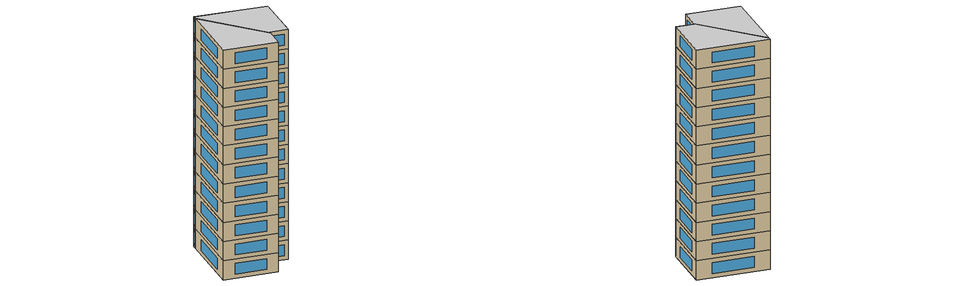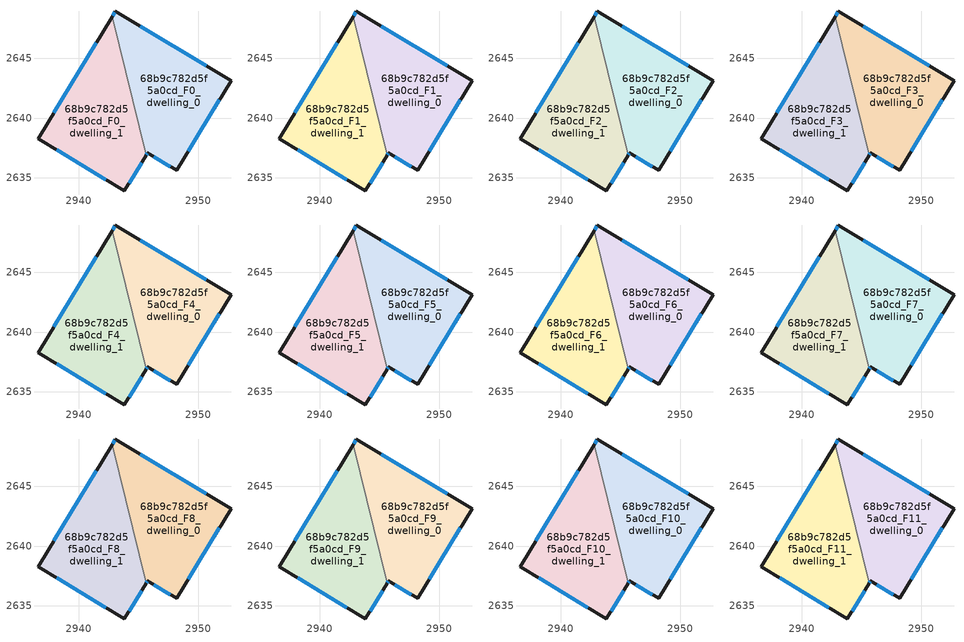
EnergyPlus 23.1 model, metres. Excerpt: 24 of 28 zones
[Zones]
68b9c782d5f5a0cd_F0_dwelling_0
 floor ground (EU_floor_Construction): 2952.72,2643.11 2948.18,2635.63 2945.75,2637.08 2945.64,2636.9 2942.79,2648.45 2943.08,2648.91 z0
 wall outside (EU_wall_Construction): 2945.64,2636.9 2945.75,2637.08 2948.18,2635.63 2952.72,2643.11 2943.08,2648.91 2942.79,2648.45 z0:3
 wall to 68b9c782d5f5a0cd_F0_dwelling_1 (EU_wall_Construction): 2942.79,2648.45 2945.64,2636.9 z0:3
 window (EU_Window_Construction): 2943.01,2648.81 2942.85,2648.54 / 2950.65,2644.35 2945.14,2647.67 / 2949.15,2637.23 2951.75,2641.51 / 2946.27,2636.77 2947.66,2635.94 / 2945.66,2636.94 2945.73,2637.05 z0.64:2.36
68b9c782d5f5a0cd_F0_dwelling_1
 floor ground (EU_floor_Construction): 2942.79,2648.45 2945.64,2636.9 2943.83,2633.93 2936.61,2638.26 z0
 wall outside (EU_wall_Construction): 2942.79,2648.45 2936.61,2638.26 2943.83,2633.93 2945.64,2636.9 z0:3
 window (EU_Window_Construction): 2944.22,2634.57 2945.25,2636.27 / 2938.16,2637.33 2942.28,2634.86 / 2941.47,2646.26 2937.94,2640.44 z0.64:2.36
68b9c782d5f5a0cd_F1_dwelling_0
 floor to 68b9c782d5f5a0cd_F0_dwelling_0 (EU_floor_Construction): 2952.72,2643.11 2948.18,2635.63 2945.75,2637.08 2945.64,2636.9 2942.79,2648.45 2943.07,2648.91 z3
 wall outside (EU_wall_Construction): 2945.64,2636.9 2945.75,2637.08 2948.18,2635.63 2952.72,2643.11 2943.08,2648.91 2942.79,2648.45 z3:6
 wall to 68b9c782d5f5a0cd_F1_dwelling_1 (EU_wall_Construction): 2942.79,2648.45 2945.64,2636.9 z3:6
 window (EU_Window_Construction): 2943.01,2648.81 2942.85,2648.54 / 2950.65,2644.35 2945.14,2647.67 / 2949.15,2637.23 2951.75,2641.51 / 2946.27,2636.77 2947.66,2635.94 / 2945.66,2636.94 2945.73,2637.05 z3.64:5.36
68b9c782d5f5a0cd_F1_dwelling_1
 floor to 68b9c782d5f5a0cd_F0_dwelling_1 (EU_floor_Construction): 2942.79,2648.45 2945.64,2636.9 2943.83,2633.93 2936.61,2638.26 z3
 wall outside (EU_wall_Construction): 2942.79,2648.45 2936.61,2638.26 2943.83,2633.93 2945.64,2636.9 z3:6
 window (EU_Window_Construction): 2944.22,2634.57 2945.25,2636.27 / 2938.16,2637.33 2942.28,2634.86 / 2941.47,2646.26 2937.94,2640.44 z3.64:5.36
68b9c782d5f5a0cd_F2_dwelling_0
 floor to 68b9c782d5f5a0cd_F1_dwelling_0 (EU_floor_Construction): 2952.72,2643.11 2948.18,2635.63 2945.75,2637.08 2945.64,2636.9 2942.79,2648.45 2943.07,2648.91 z6
 wall outside (EU_wall_Construction): 2945.64,2636.9 2945.75,2637.08 2948.18,2635.63 2952.72,2643.11 2943.08,2648.91 2942.79,2648.45 z6:9
 wall to 68b9c782d5f5a0cd_F2_dwelling_1 (EU_wall_Construction): 2942.79,2648.45 2945.64,2636.9 z6:9
 window (EU_Window_Construction): 2943.01,2648.81 2942.85,2648.54 / 2950.65,2644.35 2945.14,2647.67 / 2949.15,2637.23 2951.75,2641.51 / 2946.27,2636.77 2947.66,2635.94 / 2945.66,2636.94 2945.73,2637.05 z6.64:8.36
68b9c782d5f5a0cd_F2_dwelling_1
 floor to 68b9c782d5f5a0cd_F1_dwelling_1 (EU_floor_Construction): 2942.79,2648.45 2945.64,2636.9 2943.83,2633.93 2936.61,2638.26 z6
 wall outside (EU_wall_Construction): 2942.79,2648.45 2936.61,2638.26 2943.83,2633.93 2945.64,2636.9 z6:9
 window (EU_Window_Construction): 2944.22,2634.57 2945.25,2636.27 / 2938.16,2637.33 2942.28,2634.86 / 2941.47,2646.26 2937.94,2640.44 z6.64:8.36
68b9c782d5f5a0cd_F3_dwelling_0
 floor to 68b9c782d5f5a0cd_F2_dwelling_0 (EU_floor_Construction): 2952.72,2643.11 2948.18,2635.63 2945.75,2637.08 2945.64,2636.9 2942.79,2648.45 2943.07,2648.91 z9
 wall outside (EU_wall_Construction): 2945.64,2636.9 2945.75,2637.08 2948.18,2635.63 2952.72,2643.11 2943.08,2648.91 2942.79,2648.45 z9:12
 wall to 68b9c782d5f5a0cd_F3_dwelling_1 (EU_wall_Construction): 2942.79,2648.45 2945.64,2636.9 z9:12
 window (EU_Window_Construction): 2943.01,2648.81 2942.85,2648.54 / 2950.65,2644.35 2945.14,2647.67 / 2949.15,2637.23 2951.75,2641.51 / 2946.27,2636.77 2947.66,2635.94 / 2945.66,2636.94 2945.73,2637.05 z9.64:11.36
68b9c782d5f5a0cd_F3_dwelling_1
 floor to 68b9c782d5f5a0cd_F2_dwelling_1 (EU_floor_Construction): 2942.79,2648.45 2945.64,2636.9 2943.83,2633.93 2936.61,2638.26 z9
 wall outside (EU_wall_Construction): 2942.79,2648.45 2936.61,2638.26 2943.83,2633.93 2945.64,2636.9 z9:12
 window (EU_Window_Construction): 2944.22,2634.57 2945.25,2636.27 / 2938.16,2637.33 2942.28,2634.86 / 2941.47,2646.26 2937.94,2640.44 z9.64:11.36
68b9c782d5f5a0cd_F4_dwelling_0
 floor to 68b9c782d5f5a0cd_F3_dwelling_0 (EU_floor_Construction): 2952.72,2643.11 2948.18,2635.63 2945.75,2637.08 2945.64,2636.9 2942.79,2648.45 2943.07,2648.91 z12
 wall outside (EU_wall_Construction): 2945.64,2636.9 2945.75,2637.08 2948.18,2635.63 2952.72,2643.11 2943.08,2648.91 2942.79,2648.45 z12:15
 wall to 68b9c782d5f5a0cd_F4_dwelling_1 (EU_wall_Construction): 2942.79,2648.45 2945.64,2636.9 z12:15
 window (EU_Window_Construction): 2943.01,2648.81 2942.85,2648.54 / 2950.65,2644.35 2945.14,2647.67 / 2949.15,2637.23 2951.75,2641.51 / 2946.27,2636.77 2947.66,2635.94 / 2945.66,2636.94 2945.73,2637.05 z12.64:14.36
68b9c782d5f5a0cd_F4_dwelling_1
 floor to 68b9c782d5f5a0cd_F3_dwelling_1 (EU_floor_Construction): 2942.79,2648.45 2945.64,2636.9 2943.83,2633.93 2936.61,2638.26 z12
 wall outside (EU_wall_Construction): 2942.79,2648.45 2936.61,2638.26 2943.83,2633.93 2945.64,2636.9 z12:15
 window (EU_Window_Construction): 2944.22,2634.57 2945.25,2636.27 / 2938.16,2637.33 2942.28,2634.86 / 2941.47,2646.26 2937.94,2640.44 z12.64:14.36
68b9c782d5f5a0cd_F5_dwelling_0
 floor to 68b9c782d5f5a0cd_F4_dwelling_0 (EU_floor_Construction): 2952.72,2643.11 2948.18,2635.63 2945.75,2637.08 2945.64,2636.9 2942.79,2648.45 2943.07,2648.91 z15
 wall outside (EU_wall_Construction): 2945.64,2636.9 2945.75,2637.08 2948.18,2635.63 2952.72,2643.11 2943.08,2648.91 2942.79,2648.45 z15:18
 wall to 68b9c782d5f5a0cd_F5_dwelling_1 (EU_wall_Construction): 2942.79,2648.45 2945.64,2636.9 z15:18
 window (EU_Window_Construction): 2943.01,2648.81 2942.85,2648.54 / 2950.65,2644.35 2945.14,2647.67 / 2949.15,2637.23 2951.75,2641.51 / 2946.27,2636.77 2947.66,2635.94 / 2945.66,2636.94 2945.73,2637.05 z15.64:17.36
68b9c782d5f5a0cd_F5_dwelling_1
 floor to 68b9c782d5f5a0cd_F4_dwelling_1 (EU_floor_Construction): 2942.79,2648.45 2945.64,2636.9 2943.83,2633.93 2936.61,2638.26 z15
 wall outside (EU_wall_Construction): 2942.79,2648.45 2936.61,2638.26 2943.83,2633.93 2945.64,2636.9 z15:18
 window (EU_Window_Construction): 2944.22,2634.57 2945.25,2636.27 / 2938.16,2637.33 2942.28,2634.86 / 2941.47,2646.26 2937.94,2640.44 z15.64:17.36
68b9c782d5f5a0cd_F6_dwelling_0
 floor to 68b9c782d5f5a0cd_F5_dwelling_0 (EU_floor_Construction): 2952.72,2643.11 2948.18,2635.63 2945.75,2637.08 2945.64,2636.9 2942.79,2648.45 2943.07,2648.91 z18
 wall outside (EU_wall_Construction): 2945.64,2636.9 2945.75,2637.08 2948.18,2635.63 2952.72,2643.11 2943.08,2648.91 2942.79,2648.45 z18:21
 wall to 68b9c782d5f5a0cd_F6_dwelling_1 (EU_wall_Construction): 2942.79,2648.45 2945.64,2636.9 z18:21
 window (EU_Window_Construction): 2943.01,2648.81 2942.85,2648.54 / 2950.65,2644.35 2945.14,2647.67 / 2949.15,2637.23 2951.75,2641.51 / 2946.27,2636.77 2947.66,2635.94 / 2945.66,2636.94 2945.73,2637.05 z18.64:20.36
68b9c782d5f5a0cd_F6_dwelling_1
 floor to 68b9c782d5f5a0cd_F5_dwelling_1 (EU_floor_Construction): 2942.79,2648.45 2945.64,2636.9 2943.83,2633.93 2936.61,2638.26 z18
 wall outside (EU_wall_Construction): 2942.79,2648.45 2936.61,2638.26 2943.83,2633.93 2945.64,2636.9 z18:21
 window (EU_Window_Construction): 2944.22,2634.57 2945.25,2636.27 / 2938.16,2637.33 2942.28,2634.86 / 2941.47,2646.26 2937.94,2640.44 z18.64:20.36
68b9c782d5f5a0cd_F7_dwelling_0
 floor to 68b9c782d5f5a0cd_F6_dwelling_0 (EU_floor_Construction): 2952.72,2643.11 2948.18,2635.63 2945.75,2637.08 2945.64,2636.9 2942.79,2648.45 2943.07,2648.91 z21
 wall outside (EU_wall_Construction): 2945.64,2636.9 2945.75,2637.08 2948.18,2635.63 2952.72,2643.11 2943.08,2648.91 2942.79,2648.45 z21:24
 wall to 68b9c782d5f5a0cd_F7_dwelling_1 (EU_wall_Construction): 2942.79,2648.45 2945.64,2636.9 z21:24
 window (EU_Window_Construction): 2943.01,2648.81 2942.85,2648.54 / 2950.65,2644.35 2945.14,2647.67 / 2949.15,2637.23 2951.75,2641.51 / 2946.27,2636.77 2947.66,2635.94 / 2945.66,2636.94 2945.73,2637.05 z21.64:23.36
68b9c782d5f5a0cd_F7_dwelling_1
 floor to 68b9c782d5f5a0cd_F6_dwelling_1 (EU_floor_Construction): 2942.79,2648.45 2945.64,2636.9 2943.83,2633.93 2936.61,2638.26 z21
 wall outside (EU_wall_Construction): 2942.79,2648.45 2936.61,2638.26 2943.83,2633.93 2945.64,2636.9 z21:24
 window (EU_Window_Construction): 2944.22,2634.57 2945.25,2636.27 / 2938.16,2637.33 2942.28,2634.86 / 2941.47,2646.26 2937.94,2640.44 z21.64:23.36
68b9c782d5f5a0cd_F8_dwelling_0
 floor to 68b9c782d5f5a0cd_F7_dwelling_0 (EU_floor_Construction): 2952.72,2643.11 2948.18,2635.63 2945.75,2637.08 2945.64,2636.9 2942.79,2648.45 2943.07,2648.91 z24
 wall outside (EU_wall_Construction): 2945.64,2636.9 2945.75,2637.08 2948.18,2635.63 2952.72,2643.11 2943.08,2648.91 2942.79,2648.45 z24:27
 wall to 68b9c782d5f5a0cd_F8_dwelling_1 (EU_wall_Construction): 2942.79,2648.45 2945.64,2636.9 z24:27
 window (EU_Window_Construction): 2943.01,2648.81 2942.85,2648.54 / 2950.65,2644.35 2945.14,2647.67 / 2949.15,2637.23 2951.75,2641.51 / 2946.27,2636.77 2947.66,2635.94 / 2945.66,2636.94 2945.73,2637.05 z24.64:26.36
68b9c782d5f5a0cd_F8_dwelling_1
 floor to 68b9c782d5f5a0cd_F7_dwelling_1 (EU_floor_Construction): 2942.79,2648.45 2945.64,2636.9 2943.83,2633.93 2936.61,2638.26 z24
 wall outside (EU_wall_Construction): 2942.79,2648.45 2936.61,2638.26 2943.83,2633.93 2945.64,2636.9 z24:27
 window (EU_Window_Construction): 2944.22,2634.57 2945.25,2636.27 / 2938.16,2637.33 2942.28,2634.86 / 2941.47,2646.26 2937.94,2640.44 z24.64:26.36
68b9c782d5f5a0cd_F9_dwelling_0
 floor to 68b9c782d5f5a0cd_F8_dwelling_0 (EU_floor_Construction): 2952.72,2643.11 2948.18,2635.63 2945.75,2637.08 2945.64,2636.9 2942.79,2648.45 2943.07,2648.91 z27
 wall outside (EU_wall_Construction): 2945.64,2636.9 2945.75,2637.08 2948.18,2635.63 2952.72,2643.11 2943.08,2648.91 2942.79,2648.45 z27:30
 wall to 68b9c782d5f5a0cd_F9_dwelling_1 (EU_wall_Construction): 2942.79,2648.45 2945.64,2636.9 z27:30
 window (EU_Window_Construction): 2943.01,2648.81 2942.85,2648.54 / 2950.65,2644.35 2945.14,2647.67 / 2949.15,2637.23 2951.75,2641.51 / 2946.27,2636.77 2947.66,2635.94 / 2945.66,2636.94 2945.73,2637.05 z27.64:29.36
68b9c782d5f5a0cd_F9_dwelling_1
 floor to 68b9c782d5f5a0cd_F8_dwelling_1 (EU_floor_Construction): 2942.79,2648.45 2945.64,2636.9 2943.83,2633.93 2936.61,2638.26 z27
 wall outside (EU_wall_Construction): 2942.79,2648.45 2936.61,2638.26 2943.83,2633.93 2945.64,2636.9 z27:30
 window (EU_Window_Construction): 2944.22,2634.57 2945.25,2636.27 / 2938.16,2637.33 2942.28,2634.86 / 2941.47,2646.26 2937.94,2640.44 z27.64:29.36
68b9c782d5f5a0cd_F10_dwelling_0
 floor to 68b9c782d5f5a0cd_F9_dwelling_0 (EU_floor_Construction): 2952.72,2643.11 2948.18,2635.63 2945.75,2637.08 2945.64,2636.9 2942.79,2648.45 2943.07,2648.91 z30
 wall outside (EU_wall_Construction): 2945.64,2636.9 2945.75,2637.08 2948.18,2635.63 2952.72,2643.11 2943.08,2648.91 2942.79,2648.45 z30:33
 wall to 68b9c782d5f5a0cd_F10_dwelling_1 (EU_wall_Construction): 2942.79,2648.45 2945.64,2636.9 z30:33
 window (EU_Window_Construction): 2943.01,2648.81 2942.85,2648.54 / 2950.65,2644.35 2945.14,2647.67 / 2949.15,2637.23 2951.75,2641.51 / 2946.27,2636.77 2947.66,2635.94 / 2945.66,2636.94 2945.73,2637.05 z30.64:32.36
68b9c782d5f5a0cd_F10_dwelling_1
 floor to 68b9c782d5f5a0cd_F9_dwelling_1 (EU_floor_Construction): 2942.79,2648.45 2945.64,2636.9 2943.83,2633.93 2936.61,2638.26 z30
 wall outside (EU_wall_Construction): 2942.79,2648.45 2936.61,2638.26 2943.83,2633.93 2945.64,2636.9 z30:33
 window (EU_Window_Construction): 2944.22,2634.57 2945.25,2636.27 / 2938.16,2637.33 2942.28,2634.86 / 2941.47,2646.26 2937.94,2640.44 z30.64:32.36
68b9c782d5f5a0cd_F11_dwelling_0
 floor to 68b9c782d5f5a0cd_F10_dwelling_0 (EU_floor_Construction): 2952.72,2643.11 2948.18,2635.63 2945.75,2637.08 2945.64,2636.9 2942.79,2648.45 2943.07,2648.91 z33
 wall outside (EU_wall_Construction): 2945.64,2636.9 2945.75,2637.08 2948.18,2635.63 2952.72,2643.11 2943.08,2648.91 2942.79,2648.45 z33:36
 wall to 68b9c782d5f5a0cd_F11_dwelling_1 (EU_wall_Construction): 2942.79,2648.45 2945.64,2636.9 z33:36
 window (EU_Window_Construction): 2943.01,2648.81 2942.85,2648.54 / 2950.65,2644.35 2945.14,2647.67 / 2949.15,2637.23 2951.75,2641.51 / 2946.27,2636.77 2947.66,2635.94 / 2945.66,2636.94 2945.73,2637.05 z33.64:35.36
 ceiling to 68b9c782d5f5a0cd_F12_dwelling_0 (EU_floor_Construction): 2948.18,2635.63 2952.72,2643.11 2943.07,2648.91 2942.79,2648.45 2945.64,2636.9 2945.75,2637.08 z36
68b9c782d5f5a0cd_F11_dwelling_1
 floor to 68b9c782d5f5a0cd_F10_dwelling_1 (EU_floor_Construction): 2942.79,2648.45 2945.64,2636.9 2943.83,2633.93 2936.61,2638.26 z33
 wall outside (EU_wall_Construction): 2942.79,2648.45 2936.61,2638.26 2943.83,2633.93 2945.64,2636.9 z33:36
 window (EU_Window_Construction): 2944.22,2634.57 2945.25,2636.27 / 2938.16,2637.33 2942.28,2634.86 / 2941.47,2646.26 2937.94,2640.44 z33.64:35.36
 ceiling to 68b9c782d5f5a0cd_F12_dwelling_1 (EU_floor_Construction): 2943.83,2633.93 2945.64,2636.9 2942.79,2648.45 2936.61,2638.26 z36
[Building]
EU S2 Campaign: North Axis=0; Terrain=City; Solar Distribution=FullExterior
[Site:Location]
Yerevan-Zvartnots.Intl.AP: Latitude=40.15; Longitude=44.383; Time Zone=4; Elevation=854
[SizingPeriod:WeatherFileDays]
AnnualSizingPeriod: Begin Month=1; Begin Day of Month=1; End Month=12; End Day of Month=31; Day of Week for Start Day=Monday; Use Weather File Daylight Saving Period=No; Use Weather File Rain and Snow Indicators=No
[MATERIAL]
EU_InternalMass_Material: Roughness=MediumRough; Thickness=0.1; Conductivity=1; Density=1800; Specific Heat=900; Thermal Absorptance=0.9; Solar Absorptance=0.7; Visible Absorptance=0.7
[MATERIAL:NOMASS] Roughness=MediumRough; Thermal Absorptance=0.9; Solar Absorptance=0.7; Visible Absorptance=0.7
Name | Thermal Resistance
EU_wall_NoMass | 1.05043
EU_floor_NoMass | 0.478065
[WINDOWMATERIAL:SIMPLEGLAZINGSYSTEM]
EU_Window_SimpleGlazing: UFactor=2.5566; Solar Heat Gain Coefficient=0.75; Visible Transmittance=0.75
[CONSTRUCTION]
EU_wall_Construction: EU_wall_NoMass
EU_floor_Construction: EU_floor_NoMass
EU_Window_Construction: EU_Window_SimpleGlazing
EU_InternalMass_Construction: EU_InternalMass_Material
[ZONE] Type=1; Multiplier=1; Ceiling Height=autocalculate; Volume=194.434; Floor Area=autocalculate; Part of Total Floor Area=Yes
68b9c782d5f5a0cd_F0_dwelling_0; 68b9c782d5f5a0cd_F1_dwelling_0; 68b9c782d5f5a0cd_F2_dwelling_0; 68b9c782d5f5a0cd_F3_dwelling_0; 68b9c782d5f5a0cd_F4_dwelling_0; 68b9c782d5f5a0cd_F5_dwelling_0; 68b9c782d5f5a0cd_F6_dwelling_0; 68b9c782d5f5a0cd_F7_dwelling_0; 68b9c782d5f5a0cd_F8_dwelling_0; 68b9c782d5f5a0cd_F9_dwelling_0; 68b9c782d5f5a0cd_F10_dwelling_0; 68b9c782d5f5a0cd_F11_dwelling_0; 68b9c782d5f5a0cd_F0_dwelling_1; 68b9c782d5f5a0cd_F1_dwelling_1; 68b9c782d5f5a0cd_F2_dwelling_1; 68b9c782d5f5a0cd_F3_dwelling_1; 68b9c782d5f5a0cd_F4_dwelling_1; 68b9c782d5f5a0cd_F5_dwelling_1; 68b9c782d5f5a0cd_F6_dwelling_1; 68b9c782d5f5a0cd_F7_dwelling_1; 68b9c782d5f5a0cd_F8_dwelling_1; 68b9c782d5f5a0cd_F9_dwelling_1; 68b9c782d5f5a0cd_F10_dwelling_1; 68b9c782d5f5a0cd_F11_dwelling_1
[INTERNALMASS] Construction=EU_InternalMass_Construction; Surface Area=64.8114
Name | Zone or ZoneList
68b9c782d5f5a0cd_F0_dwelling_0_EU_InternalMass | 68b9c782d5f5a0cd_F0_dwelling_0
68b9c782d5f5a0cd_F0_dwelling_1_EU_InternalMass | 68b9c782d5f5a0cd_F0_dwelling_1
68b9c782d5f5a0cd_F1_dwelling_0_EU_InternalMass | 68b9c782d5f5a0cd_F1_dwelling_0
68b9c782d5f5a0cd_F1_dwelling_1_EU_InternalMass | 68b9c782d5f5a0cd_F1_dwelling_1
68b9c782d5f5a0cd_F2_dwelling_0_EU_InternalMass | 68b9c782d5f5a0cd_F2_dwelling_0
68b9c782d5f5a0cd_F2_dwelling_1_EU_InternalMass | 68b9c782d5f5a0cd_F2_dwelling_1
68b9c782d5f5a0cd_F3_dwelling_0_EU_InternalMass | 68b9c782d5f5a0cd_F3_dwelling_0
68b9c782d5f5a0cd_F3_dwelling_1_EU_InternalMass | 68b9c782d5f5a0cd_F3_dwelling_1
68b9c782d5f5a0cd_F4_dwelling_0_EU_InternalMass | 68b9c782d5f5a0cd_F4_dwelling_0
68b9c782d5f5a0cd_F4_dwelling_1_EU_InternalMass | 68b9c782d5f5a0cd_F4_dwelling_1
68b9c782d5f5a0cd_F5_dwelling_0_EU_InternalMass | 68b9c782d5f5a0cd_F5_dwelling_0
68b9c782d5f5a0cd_F5_dwelling_1_EU_InternalMass | 68b9c782d5f5a0cd_F5_dwelling_1
68b9c782d5f5a0cd_F6_dwelling_0_EU_InternalMass | 68b9c782d5f5a0cd_F6_dwelling_0
68b9c782d5f5a0cd_F6_dwelling_1_EU_InternalMass | 68b9c782d5f5a0cd_F6_dwelling_1
68b9c782d5f5a0cd_F7_dwelling_0_EU_InternalMass | 68b9c782d5f5a0cd_F7_dwelling_0
68b9c782d5f5a0cd_F7_dwelling_1_EU_InternalMass | 68b9c782d5f5a0cd_F7_dwelling_1
68b9c782d5f5a0cd_F8_dwelling_0_EU_InternalMass | 68b9c782d5f5a0cd_F8_dwelling_0
68b9c782d5f5a0cd_F8_dwelling_1_EU_InternalMass | 68b9c782d5f5a0cd_F8_dwelling_1
68b9c782d5f5a0cd_F9_dwelling_0_EU_InternalMass | 68b9c782d5f5a0cd_F9_dwelling_0
68b9c782d5f5a0cd_F9_dwelling_1_EU_InternalMass | 68b9c782d5f5a0cd_F9_dwelling_1
68b9c782d5f5a0cd_F10_dwelling_0_EU_InternalMass | 68b9c782d5f5a0cd_F10_dwelling_0
68b9c782d5f5a0cd_F10_dwelling_1_EU_InternalMass | 68b9c782d5f5a0cd_F10_dwelling_1
68b9c782d5f5a0cd_F11_dwelling_0_EU_InternalMass | 68b9c782d5f5a0cd_F11_dwelling_0
68b9c782d5f5a0cd_F11_dwelling_1_EU_InternalMass | 68b9c782d5f5a0cd_F11_dwelling_1
[OTHEREQUIPMENT] Fuel Type=Electricity; Design Level Calculation Method=Watts/Area; Power per Zone Floor Area=1; Fraction Latent=0; Fraction Radiant=0; Fraction Lost=0; Carbon Dioxide Generation Rate=0; EndUse Subcategory=EU_Step8_InternalGains
Name | Zone or ZoneList or Space or SpaceList | Schedule
EU_Step8_InternalGain_68b9c782d5f5a0cd_F0_dwelling_0_f000 | 68b9c782d5f5a0cd_F0_dwelling_0 | EU_Step8_GainSchedule_68b9c782d5f5a0cd_F0_dwelling_0_f000
EU_Step8_InternalGain_68b9c782d5f5a0cd_F0_dwelling_1_f000 | 68b9c782d5f5a0cd_F0_dwelling_1 | EU_Step8_GainSchedule_68b9c782d5f5a0cd_F0_dwelling_1_f000
EU_Step8_InternalGain_68b9c782d5f5a0cd_F1_dwelling_0_f000 | 68b9c782d5f5a0cd_F1_dwelling_0 | EU_Step8_GainSchedule_68b9c782d5f5a0cd_F1_dwelling_0_f000
EU_Step8_InternalGain_68b9c782d5f5a0cd_F1_dwelling_1_f000 | 68b9c782d5f5a0cd_F1_dwelling_1 | EU_Step8_GainSchedule_68b9c782d5f5a0cd_F1_dwelling_1_f000
EU_Step8_InternalGain_68b9c782d5f5a0cd_F2_dwelling_0_f000 | 68b9c782d5f5a0cd_F2_dwelling_0 | EU_Step8_GainSchedule_68b9c782d5f5a0cd_F2_dwelling_0_f000
EU_Step8_InternalGain_68b9c782d5f5a0cd_F2_dwelling_1_f000 | 68b9c782d5f5a0cd_F2_dwelling_1 | EU_Step8_GainSchedule_68b9c782d5f5a0cd_F2_dwelling_1_f000
EU_Step8_InternalGain_68b9c782d5f5a0cd_F3_dwelling_0_f000 | 68b9c782d5f5a0cd_F3_dwelling_0 | EU_Step8_GainSchedule_68b9c782d5f5a0cd_F3_dwelling_0_f000
EU_Step8_InternalGain_68b9c782d5f5a0cd_F3_dwelling_1_f000 | 68b9c782d5f5a0cd_F3_dwelling_1 | EU_Step8_GainSchedule_68b9c782d5f5a0cd_F3_dwelling_1_f000
EU_Step8_InternalGain_68b9c782d5f5a0cd_F4_dwelling_0_f000 | 68b9c782d5f5a0cd_F4_dwelling_0 | EU_Step8_GainSchedule_68b9c782d5f5a0cd_F4_dwelling_0_f000
EU_Step8_InternalGain_68b9c782d5f5a0cd_F4_dwelling_1_f000 | 68b9c782d5f5a0cd_F4_dwelling_1 | EU_Step8_GainSchedule_68b9c782d5f5a0cd_F4_dwelling_1_f000
EU_Step8_InternalGain_68b9c782d5f5a0cd_F5_dwelling_0_f000 | 68b9c782d5f5a0cd_F5_dwelling_0 | EU_Step8_GainSchedule_68b9c782d5f5a0cd_F5_dwelling_0_f000
EU_Step8_InternalGain_68b9c782d5f5a0cd_F5_dwelling_1_f000 | 68b9c782d5f5a0cd_F5_dwelling_1 | EU_Step8_GainSchedule_68b9c782d5f5a0cd_F5_dwelling_1_f000
EU_Step8_InternalGain_68b9c782d5f5a0cd_F6_dwelling_0_f000 | 68b9c782d5f5a0cd_F6_dwelling_0 | EU_Step8_GainSchedule_68b9c782d5f5a0cd_F6_dwelling_0_f000
EU_Step8_InternalGain_68b9c782d5f5a0cd_F6_dwelling_1_f000 | 68b9c782d5f5a0cd_F6_dwelling_1 | EU_Step8_GainSchedule_68b9c782d5f5a0cd_F6_dwelling_1_f000
EU_Step8_InternalGain_68b9c782d5f5a0cd_F7_dwelling_0_f000 | 68b9c782d5f5a0cd_F7_dwelling_0 | EU_Step8_GainSchedule_68b9c782d5f5a0cd_F7_dwelling_0_f000
EU_Step8_InternalGain_68b9c782d5f5a0cd_F7_dwelling_1_f000 | 68b9c782d5f5a0cd_F7_dwelling_1 | EU_Step8_GainSchedule_68b9c782d5f5a0cd_F7_dwelling_1_f000
EU_Step8_InternalGain_68b9c782d5f5a0cd_F8_dwelling_0_f000 | 68b9c782d5f5a0cd_F8_dwelling_0 | EU_Step8_GainSchedule_68b9c782d5f5a0cd_F8_dwelling_0_f000
EU_Step8_InternalGain_68b9c782d5f5a0cd_F8_dwelling_1_f000 | 68b9c782d5f5a0cd_F8_dwelling_1 | EU_Step8_GainSchedule_68b9c782d5f5a0cd_F8_dwelling_1_f000
EU_Step8_InternalGain_68b9c782d5f5a0cd_F9_dwelling_0_f000 | 68b9c782d5f5a0cd_F9_dwelling_0 | EU_Step8_GainSchedule_68b9c782d5f5a0cd_F9_dwelling_0_f000
EU_Step8_InternalGain_68b9c782d5f5a0cd_F9_dwelling_1_f000 | 68b9c782d5f5a0cd_F9_dwelling_1 | EU_Step8_GainSchedule_68b9c782d5f5a0cd_F9_dwelling_1_f000
EU_Step8_InternalGain_68b9c782d5f5a0cd_F10_dwelling_0_f000 | 68b9c782d5f5a0cd_F10_dwelling_0 | EU_Step8_GainSchedule_68b9c782d5f5a0cd_F10_dwelling_0_f000
EU_Step8_InternalGain_68b9c782d5f5a0cd_F10_dwelling_1_f000 | 68b9c782d5f5a0cd_F10_dwelling_1 | EU_Step8_GainSchedule_68b9c782d5f5a0cd_F10_dwelling_1_f000
EU_Step8_InternalGain_68b9c782d5f5a0cd_F11_dwelling_0_f000 | 68b9c782d5f5a0cd_F11_dwelling_0 | EU_Step8_GainSchedule_68b9c782d5f5a0cd_F11_dwelling_0_f000
EU_Step8_InternalGain_68b9c782d5f5a0cd_F11_dwelling_1_f000 | 68b9c782d5f5a0cd_F11_dwelling_1 | EU_Step8_GainSchedule_68b9c782d5f5a0cd_F11_dwelling_1_f000
[ZONEVENTILATION:DESIGNFLOWRATE] Schedule=EU_AlwaysOn; Design Flow Rate Calculation Method=AirChanges/Hour; Air Changes per Hour=0.557805; Ventilation Type=Natural; Fan Pressure Rise=0; Fan Total Efficiency=1; Constant Term Coefficient=1; Temperature Term Coefficient=0; Velocity Term Coefficient=0; Velocity Squared Term Coefficient=0; Minimum Indoor Temperature=-100; Maximum Indoor Temperature=100; Delta Temperature=-100; Minimum Outdoor Temperature=-100; Maximum Outdoor Temperature=100; Maximum Wind Speed=40
Name | Zone or ZoneList or Space or SpaceList
EU_ConstantAir_68b9c782d5f5a0cd_F0_dwelling_0 | 68b9c782d5f5a0cd_F0_dwelling_0
EU_ConstantAir_68b9c782d5f5a0cd_F0_dwelling_1 | 68b9c782d5f5a0cd_F0_dwelling_1
EU_ConstantAir_68b9c782d5f5a0cd_F1_dwelling_0 | 68b9c782d5f5a0cd_F1_dwelling_0
EU_ConstantAir_68b9c782d5f5a0cd_F1_dwelling_1 | 68b9c782d5f5a0cd_F1_dwelling_1
EU_ConstantAir_68b9c782d5f5a0cd_F2_dwelling_0 | 68b9c782d5f5a0cd_F2_dwelling_0
EU_ConstantAir_68b9c782d5f5a0cd_F2_dwelling_1 | 68b9c782d5f5a0cd_F2_dwelling_1
EU_ConstantAir_68b9c782d5f5a0cd_F3_dwelling_0 | 68b9c782d5f5a0cd_F3_dwelling_0
EU_ConstantAir_68b9c782d5f5a0cd_F3_dwelling_1 | 68b9c782d5f5a0cd_F3_dwelling_1
EU_ConstantAir_68b9c782d5f5a0cd_F4_dwelling_0 | 68b9c782d5f5a0cd_F4_dwelling_0
EU_ConstantAir_68b9c782d5f5a0cd_F4_dwelling_1 | 68b9c782d5f5a0cd_F4_dwelling_1
EU_ConstantAir_68b9c782d5f5a0cd_F5_dwelling_0 | 68b9c782d5f5a0cd_F5_dwelling_0
EU_ConstantAir_68b9c782d5f5a0cd_F5_dwelling_1 | 68b9c782d5f5a0cd_F5_dwelling_1
EU_ConstantAir_68b9c782d5f5a0cd_F6_dwelling_0 | 68b9c782d5f5a0cd_F6_dwelling_0
EU_ConstantAir_68b9c782d5f5a0cd_F6_dwelling_1 | 68b9c782d5f5a0cd_F6_dwelling_1
EU_ConstantAir_68b9c782d5f5a0cd_F7_dwelling_0 | 68b9c782d5f5a0cd_F7_dwelling_0
EU_ConstantAir_68b9c782d5f5a0cd_F7_dwelling_1 | 68b9c782d5f5a0cd_F7_dwelling_1
EU_ConstantAir_68b9c782d5f5a0cd_F8_dwelling_0 | 68b9c782d5f5a0cd_F8_dwelling_0
EU_ConstantAir_68b9c782d5f5a0cd_F8_dwelling_1 | 68b9c782d5f5a0cd_F8_dwelling_1
EU_ConstantAir_68b9c782d5f5a0cd_F9_dwelling_0 | 68b9c782d5f5a0cd_F9_dwelling_0
EU_ConstantAir_68b9c782d5f5a0cd_F9_dwelling_1 | 68b9c782d5f5a0cd_F9_dwelling_1
EU_ConstantAir_68b9c782d5f5a0cd_F10_dwelling_0 | 68b9c782d5f5a0cd_F10_dwelling_0
EU_ConstantAir_68b9c782d5f5a0cd_F10_dwelling_1 | 68b9c782d5f5a0cd_F10_dwelling_1
EU_ConstantAir_68b9c782d5f5a0cd_F11_dwelling_0 | 68b9c782d5f5a0cd_F11_dwelling_0
EU_ConstantAir_68b9c782d5f5a0cd_F11_dwelling_1 | 68b9c782d5f5a0cd_F11_dwelling_1
[HVACTEMPLATE:THERMOSTAT] Constant Heating Setpoint=20; Constant Cooling Setpoint=50
EU_HeatOnly_68b9c782d5f5a0cd_F0_dwelling_0; EU_HeatOnly_68b9c782d5f5a0cd_F0_dwelling_1; EU_HeatOnly_68b9c782d5f5a0cd_F1_dwelling_0; EU_HeatOnly_68b9c782d5f5a0cd_F1_dwelling_1; EU_HeatOnly_68b9c782d5f5a0cd_F2_dwelling_0; EU_HeatOnly_68b9c782d5f5a0cd_F2_dwelling_1; EU_HeatOnly_68b9c782d5f5a0cd_F3_dwelling_0; EU_HeatOnly_68b9c782d5f5a0cd_F3_dwelling_1; EU_HeatOnly_68b9c782d5f5a0cd_F4_dwelling_0; EU_HeatOnly_68b9c782d5f5a0cd_F4_dwelling_1; EU_HeatOnly_68b9c782d5f5a0cd_F5_dwelling_0; EU_HeatOnly_68b9c782d5f5a0cd_F5_dwelling_1; EU_HeatOnly_68b9c782d5f5a0cd_F6_dwelling_0; EU_HeatOnly_68b9c782d5f5a0cd_F6_dwelling_1; EU_HeatOnly_68b9c782d5f5a0cd_F7_dwelling_0; EU_HeatOnly_68b9c782d5f5a0cd_F7_dwelling_1; EU_HeatOnly_68b9c782d5f5a0cd_F8_dwelling_0; EU_HeatOnly_68b9c782d5f5a0cd_F8_dwelling_1; EU_HeatOnly_68b9c782d5f5a0cd_F9_dwelling_0; EU_HeatOnly_68b9c782d5f5a0cd_F9_dwelling_1; EU_HeatOnly_68b9c782d5f5a0cd_F10_dwelling_0; EU_HeatOnly_68b9c782d5f5a0cd_F10_dwelling_1; EU_HeatOnly_68b9c782d5f5a0cd_F11_dwelling_0; EU_HeatOnly_68b9c782d5f5a0cd_F11_dwelling_1; EU_HeatOnly_68b9c782d5f5a0cd_F12_dwelling_0; EU_HeatOnly_68b9c782d5f5a0cd_F12_dwelling_1; EU_HeatOnly_68b9c782d5f5a0cd_F13_dwelling_0; EU_HeatOnly_68b9c782d5f5a0cd_F13_dwelling_1
[HVACTEMPLATE:ZONE:IDEALLOADSAIRSYSTEM] System Availability Schedule=EU_AlwaysOn; Maximum Heating Supply Air Temperature=50; Minimum Cooling Supply Air Temperature=13; Maximum Heating Supply Air Humidity Ratio=0.0156; Minimum Cooling Supply Air Humidity Ratio=0.0077; Heating Limit=NoLimit; Cooling Limit=NoLimit; Heating Availability Schedule=EU_AlwaysOn; Cooling Availability Schedule=EU_CoolingOff; Dehumidification Control Type=ConstantSensibleHeatRatio; Cooling Sensible Heat Ratio=0.7; Dehumidification Setpoint=60; Humidification Control Type=None; Humidification Setpoint=30; Outdoor Air Method=None; Outdoor Air Flow Rate per Person=0.00944; Outdoor Air Flow Rate per Zone Floor Area=0; Outdoor Air Flow Rate per Zone=0; Demand Controlled Ventilation Type=None; Outdoor Air Economizer Type=NoEconomizer; Heat Recovery Type=None; Sensible Heat Recovery Effectiveness=0.7; Latent Heat Recovery Effectiveness=0.65
Name | Template Thermostat
68b9c782d5f5a0cd_F0_dwelling_0 | EU_HeatOnly_68b9c782d5f5a0cd_F0_dwelling_0
68b9c782d5f5a0cd_F0_dwelling_1 | EU_HeatOnly_68b9c782d5f5a0cd_F0_dwelling_1
68b9c782d5f5a0cd_F1_dwelling_0 | EU_HeatOnly_68b9c782d5f5a0cd_F1_dwelling_0
68b9c782d5f5a0cd_F1_dwelling_1 | EU_HeatOnly_68b9c782d5f5a0cd_F1_dwelling_1
68b9c782d5f5a0cd_F2_dwelling_0 | EU_HeatOnly_68b9c782d5f5a0cd_F2_dwelling_0
68b9c782d5f5a0cd_F2_dwelling_1 | EU_HeatOnly_68b9c782d5f5a0cd_F2_dwelling_1
68b9c782d5f5a0cd_F3_dwelling_0 | EU_HeatOnly_68b9c782d5f5a0cd_F3_dwelling_0
68b9c782d5f5a0cd_F3_dwelling_1 | EU_HeatOnly_68b9c782d5f5a0cd_F3_dwelling_1
68b9c782d5f5a0cd_F4_dwelling_0 | EU_HeatOnly_68b9c782d5f5a0cd_F4_dwelling_0
68b9c782d5f5a0cd_F4_dwelling_1 | EU_HeatOnly_68b9c782d5f5a0cd_F4_dwelling_1
68b9c782d5f5a0cd_F5_dwelling_0 | EU_HeatOnly_68b9c782d5f5a0cd_F5_dwelling_0
68b9c782d5f5a0cd_F5_dwelling_1 | EU_HeatOnly_68b9c782d5f5a0cd_F5_dwelling_1
68b9c782d5f5a0cd_F6_dwelling_0 | EU_HeatOnly_68b9c782d5f5a0cd_F6_dwelling_0
68b9c782d5f5a0cd_F6_dwelling_1 | EU_HeatOnly_68b9c782d5f5a0cd_F6_dwelling_1
68b9c782d5f5a0cd_F7_dwelling_0 | EU_HeatOnly_68b9c782d5f5a0cd_F7_dwelling_0
68b9c782d5f5a0cd_F7_dwelling_1 | EU_HeatOnly_68b9c782d5f5a0cd_F7_dwelling_1
68b9c782d5f5a0cd_F8_dwelling_0 | EU_HeatOnly_68b9c782d5f5a0cd_F8_dwelling_0
68b9c782d5f5a0cd_F8_dwelling_1 | EU_HeatOnly_68b9c782d5f5a0cd_F8_dwelling_1
68b9c782d5f5a0cd_F9_dwelling_0 | EU_HeatOnly_68b9c782d5f5a0cd_F9_dwelling_0
68b9c782d5f5a0cd_F9_dwelling_1 | EU_HeatOnly_68b9c782d5f5a0cd_F9_dwelling_1
68b9c782d5f5a0cd_F10_dwelling_0 | EU_HeatOnly_68b9c782d5f5a0cd_F10_dwelling_0
68b9c782d5f5a0cd_F10_dwelling_1 | EU_HeatOnly_68b9c782d5f5a0cd_F10_dwelling_1
68b9c782d5f5a0cd_F11_dwelling_0 | EU_HeatOnly_68b9c782d5f5a0cd_F11_dwelling_0
68b9c782d5f5a0cd_F11_dwelling_1 | EU_HeatOnly_68b9c782d5f5a0cd_F11_dwelling_1
[SIZING:ZONE] Zone Cooling Design Supply Air Temperature Input Method=SupplyAirTemperature; Zone Cooling Design Supply Air Temperature=13; Zone Heating Design Supply Air Temperature Input Method=SupplyAirTemperature; Zone Heating Design Supply Air Temperature=50; Zone Cooling Design Supply Air Humidity Ratio=0.008; Zone Heating Design Supply Air Humidity Ratio=0.008; Cooling Design Air Flow Method=DesignDay; Cooling Design Air Flow Rate=0; Cooling Minimum Air Flow per Zone Floor Area=0.000762; Cooling Minimum Air Flow=0; Cooling Minimum Air Flow Fraction=0.2; Heating Design Air Flow Method=DesignDay; Heating Design Air Flow Rate=0; Heating Maximum Air Flow per Zone Floor Area=0.002032; Heating Maximum Air Flow=0.141576; Heating Maximum Air Flow Fraction=0.3; Account for Dedicated Outdoor Air System=No; Dedicated Outdoor Air System Control Strategy=NeutralSupplyAir; Dedicated Outdoor Air Low Setpoint Temperature for Design=autosize; Dedicated Outdoor Air High Setpoint Temperature for Design=autosize; Zone Load Sizing Method=Sensible Load Only No Latent Load; Zone Latent Cooling Design Supply Air Humidity Ratio Input Method=HumidityRatioDifference; Zone Cooling Design Supply Air Humidity Ratio Difference=0.005; Zone Latent Heating Design Supply Air Humidity Ratio Input Method=HumidityRatioDifference; Zone Humidification Design Supply Air Humidity Ratio Difference=0.005
68b9c782d5f5a0cd_F0_dwelling_0; 68b9c782d5f5a0cd_F0_dwelling_1; 68b9c782d5f5a0cd_F1_dwelling_0; 68b9c782d5f5a0cd_F1_dwelling_1; 68b9c782d5f5a0cd_F2_dwelling_0; 68b9c782d5f5a0cd_F2_dwelling_1; 68b9c782d5f5a0cd_F3_dwelling_0; 68b9c782d5f5a0cd_F3_dwelling_1; 68b9c782d5f5a0cd_F4_dwelling_0; 68b9c782d5f5a0cd_F4_dwelling_1; 68b9c782d5f5a0cd_F5_dwelling_0; 68b9c782d5f5a0cd_F5_dwelling_1; 68b9c782d5f5a0cd_F6_dwelling_0; 68b9c782d5f5a0cd_F6_dwelling_1; 68b9c782d5f5a0cd_F7_dwelling_0; 68b9c782d5f5a0cd_F7_dwelling_1; 68b9c782d5f5a0cd_F8_dwelling_0; 68b9c782d5f5a0cd_F8_dwelling_1; 68b9c782d5f5a0cd_F9_dwelling_0; 68b9c782d5f5a0cd_F9_dwelling_1; 68b9c782d5f5a0cd_F10_dwelling_0; 68b9c782d5f5a0cd_F10_dwelling_1; 68b9c782d5f5a0cd_F11_dwelling_0; 68b9c782d5f5a0cd_F11_dwelling_1
[SCHEDULE:CONSTANT]
Name | Hourly Value
EU_AlwaysOn | 1
EU_CoolingOff | 0
[SCHEDULE:FILE] Column Number=1; Rows to Skip at Top=0; Number of Hours of Data=8760; Column Separator=Comma; Interpolate to Timestep=No; Minutes per Item=60; Adjust Schedule for Daylight Savings=Yes
Name | File
EU_Step8_GainSchedule_68b9c782d5f5a0cd_F0_dwelling_0_f000 | ../../schedules/68b9c782d5f5a0cd/68b9c782d5f5a0cd_F0_dwelling_0_f000_gain.csv
EU_Step8_GainSchedule_68b9c782d5f5a0cd_F0_dwelling_1_f000 | ../../schedules/68b9c782d5f5a0cd/68b9c782d5f5a0cd_F0_dwelling_1_f000_gain.csv
EU_Step8_GainSchedule_68b9c782d5f5a0cd_F1_dwelling_0_f000 | ../../schedules/68b9c782d5f5a0cd/68b9c782d5f5a0cd_F1_dwelling_0_f000_gain.csv
EU_Step8_GainSchedule_68b9c782d5f5a0cd_F1_dwelling_1_f000 | ../../schedules/68b9c782d5f5a0cd/68b9c782d5f5a0cd_F1_dwelling_1_f000_gain.csv
EU_Step8_GainSchedule_68b9c782d5f5a0cd_F2_dwelling_0_f000 | ../../schedules/68b9c782d5f5a0cd/68b9c782d5f5a0cd_F2_dwelling_0_f000_gain.csv
EU_Step8_GainSchedule_68b9c782d5f5a0cd_F2_dwelling_1_f000 | ../../schedules/68b9c782d5f5a0cd/68b9c782d5f5a0cd_F2_dwelling_1_f000_gain.csv
EU_Step8_GainSchedule_68b9c782d5f5a0cd_F3_dwelling_0_f000 | ../../schedules/68b9c782d5f5a0cd/68b9c782d5f5a0cd_F3_dwelling_0_f000_gain.csv
EU_Step8_GainSchedule_68b9c782d5f5a0cd_F3_dwelling_1_f000 | ../../schedules/68b9c782d5f5a0cd/68b9c782d5f5a0cd_F3_dwelling_1_f000_gain.csv
EU_Step8_GainSchedule_68b9c782d5f5a0cd_F4_dwelling_0_f000 | ../../schedules/68b9c782d5f5a0cd/68b9c782d5f5a0cd_F4_dwelling_0_f000_gain.csv
EU_Step8_GainSchedule_68b9c782d5f5a0cd_F4_dwelling_1_f000 | ../../schedules/68b9c782d5f5a0cd/68b9c782d5f5a0cd_F4_dwelling_1_f000_gain.csv
EU_Step8_GainSchedule_68b9c782d5f5a0cd_F5_dwelling_0_f000 | ../../schedules/68b9c782d5f5a0cd/68b9c782d5f5a0cd_F5_dwelling_0_f000_gain.csv
EU_Step8_GainSchedule_68b9c782d5f5a0cd_F5_dwelling_1_f000 | ../../schedules/68b9c782d5f5a0cd/68b9c782d5f5a0cd_F5_dwelling_1_f000_gain.csv
EU_Step8_GainSchedule_68b9c782d5f5a0cd_F6_dwelling_0_f000 | ../../schedules/68b9c782d5f5a0cd/68b9c782d5f5a0cd_F6_dwelling_0_f000_gain.csv
EU_Step8_GainSchedule_68b9c782d5f5a0cd_F6_dwelling_1_f000 | ../../schedules/68b9c782d5f5a0cd/68b9c782d5f5a0cd_F6_dwelling_1_f000_gain.csv
EU_Step8_GainSchedule_68b9c782d5f5a0cd_F7_dwelling_0_f000 | ../../schedules/68b9c782d5f5a0cd/68b9c782d5f5a0cd_F7_dwelling_0_f000_gain.csv
EU_Step8_GainSchedule_68b9c782d5f5a0cd_F7_dwelling_1_f000 | ../../schedules/68b9c782d5f5a0cd/68b9c782d5f5a0cd_F7_dwelling_1_f000_gain.csv
EU_Step8_GainSchedule_68b9c782d5f5a0cd_F8_dwelling_0_f000 | ../../schedules/68b9c782d5f5a0cd/68b9c782d5f5a0cd_F8_dwelling_0_f000_gain.csv
EU_Step8_GainSchedule_68b9c782d5f5a0cd_F8_dwelling_1_f000 | ../../schedules/68b9c782d5f5a0cd/68b9c782d5f5a0cd_F8_dwelling_1_f000_gain.csv
EU_Step8_GainSchedule_68b9c782d5f5a0cd_F9_dwelling_0_f000 | ../../schedules/68b9c782d5f5a0cd/68b9c782d5f5a0cd_F9_dwelling_0_f000_gain.csv
EU_Step8_GainSchedule_68b9c782d5f5a0cd_F9_dwelling_1_f000 | ../../schedules/68b9c782d5f5a0cd/68b9c782d5f5a0cd_F9_dwelling_1_f000_gain.csv
EU_Step8_GainSchedule_68b9c782d5f5a0cd_F10_dwelling_0_f000 | ../../schedules/68b9c782d5f5a0cd/68b9c782d5f5a0cd_F10_dwelling_0_f000_gain.csv
EU_Step8_GainSchedule_68b9c782d5f5a0cd_F10_dwelling_1_f000 | ../../schedules/68b9c782d5f5a0cd/68b9c782d5f5a0cd_F10_dwelling_1_f000_gain.csv
EU_Step8_GainSchedule_68b9c782d5f5a0cd_F11_dwelling_0_f000 | ../../schedules/68b9c782d5f5a0cd/68b9c782d5f5a0cd_F11_dwelling_0_f000_gain.csv
EU_Step8_GainSchedule_68b9c782d5f5a0cd_F11_dwelling_1_f000 | ../../schedules/68b9c782d5f5a0cd/68b9c782d5f5a0cd_F11_dwelling_1_f000_gain.csv
